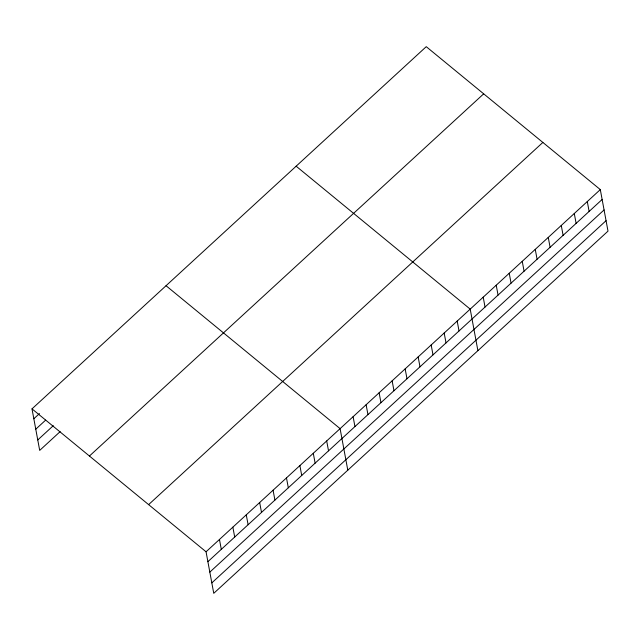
<?xml version="1.0" encoding="UTF-8"?>
<svg xmlns="http://www.w3.org/2000/svg" width="640" height="640" viewBox="0 0 640 640"><rect width="100%" height="100%" fill="white"/><g stroke="black" fill="none" stroke-linecap="round" stroke-linejoin="round"><path stroke-width="0.96" d="M32 408.864L426.248 46.672L600.304 189.6L608 231.136L213.752 593.328L206.056 551.784L32 408.864L39.696 450.4L60.16 431.608M33.832 418.744L39.48 413.56M35.768 429.192L45.648 420.12M37.76 439.96L53.28 425.696M89.44 456.024L483.68 93.84M148.616 504.624L542.864 142.432M206.056 551.784L600.304 189.6M207.888 561.672L602.136 199.48M209.824 572.12L604.072 209.928M211.816 582.88L606.064 220.688M296.144 166.192L470.2 309.12L477.896 350.656M166.04 285.72L340.096 428.64L347.8 470.184M587.288 201.552L589.12 211.432M574.28 213.504L576.112 223.384M561.272 225.456L563.104 235.336M548.264 237.408L550.096 247.288M535.248 249.36L537.08 259.24M522.24 261.312L524.072 271.192M509.232 273.264L511.064 283.144M496.224 285.216L498.056 295.104M483.208 297.168L485.04 307.056M457.192 321.072L459.024 330.96M444.176 333.024L446.016 342.912M431.168 344.976L433 354.864M418.16 356.928L419.992 366.816M405.152 368.88L406.984 378.768M392.136 380.832L393.968 390.72M379.128 392.784L380.96 402.672M366.12 404.736L367.952 414.624M353.112 416.688L354.944 426.576M326.696 440.96L328.528 450.84M313.288 453.272L315.12 463.16M299.888 465.584L301.72 475.472M286.48 477.904L288.312 487.784M273.08 490.216L274.912 500.096M259.672 502.528L261.504 512.416M246.272 514.84L248.104 524.728M232.864 527.16L234.696 537.04M219.464 539.472L221.296 549.36"/></g></svg>
